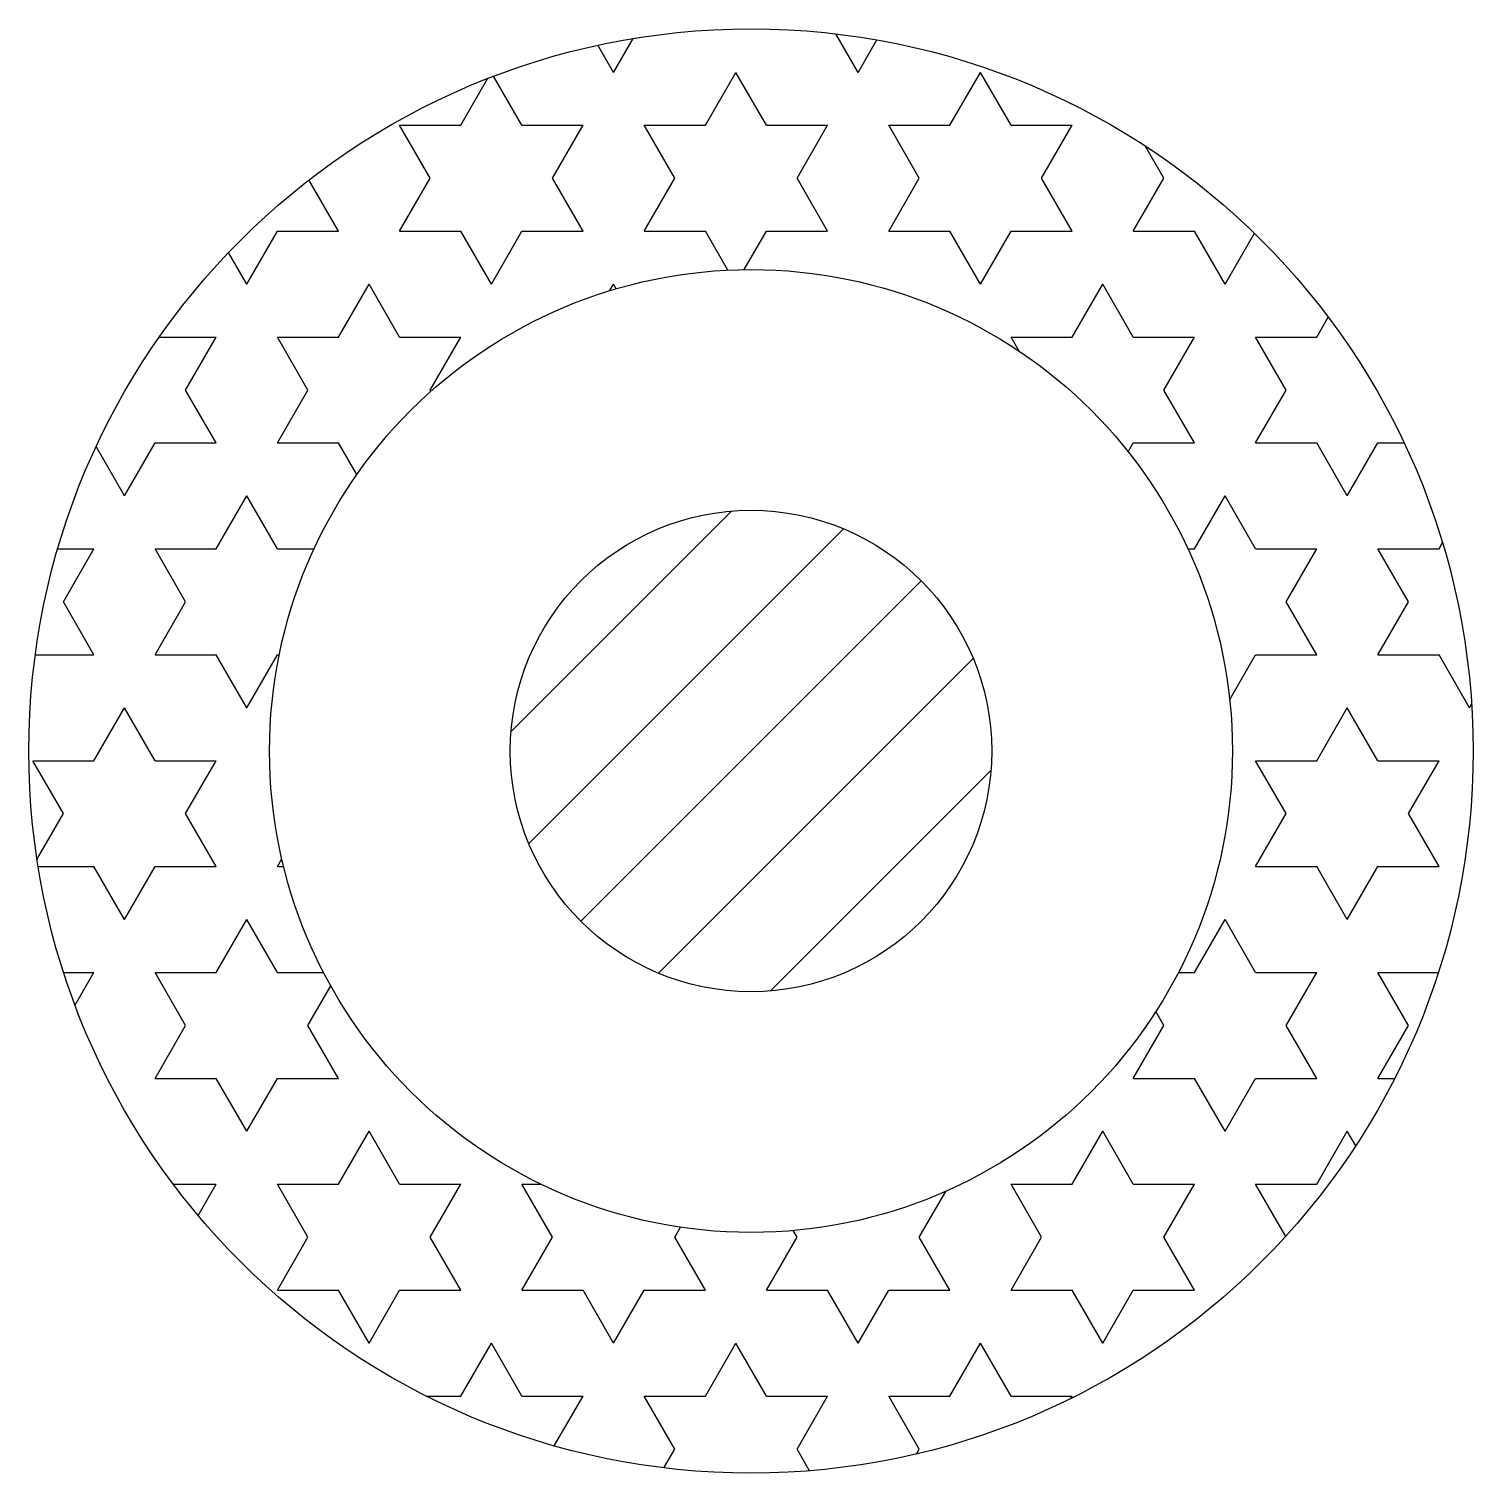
# Model space of a CAD drawing. Header units: millimetres. Extents: x 25 to 175, y 25 to 175.
import ezdxf

# ---------------------------------------------------------------- set-up
doc = ezdxf.new("R2010")
doc.units = ezdxf.units.MM

msp = doc.modelspace()

# ---------------------------------------------------------------- hatches: boundary and pattern name
h = msp.add_hatch()
h.set_pattern_fill('STARS', color=256, scale=2, style=0)
h.paths.add_polyline_path([(175, 100, 1), (25, 100, 1)])
h.paths.add_polyline_path([(50, 100, -1), (150, 100, -1)], flags=16)
h = msp.add_hatch()
h.set_pattern_fill('ANSI31', color=256, scale=3, style=0)
h.paths.add_polyline_path([(125, 100, 1), (75, 100, 1)])

# ---------------------------------------------------------------- linework, layer by layer
for radius in [75, 50, 25]:
    msp.add_circle((100, 100), radius)

doc.saveas('drawing.dxf')
